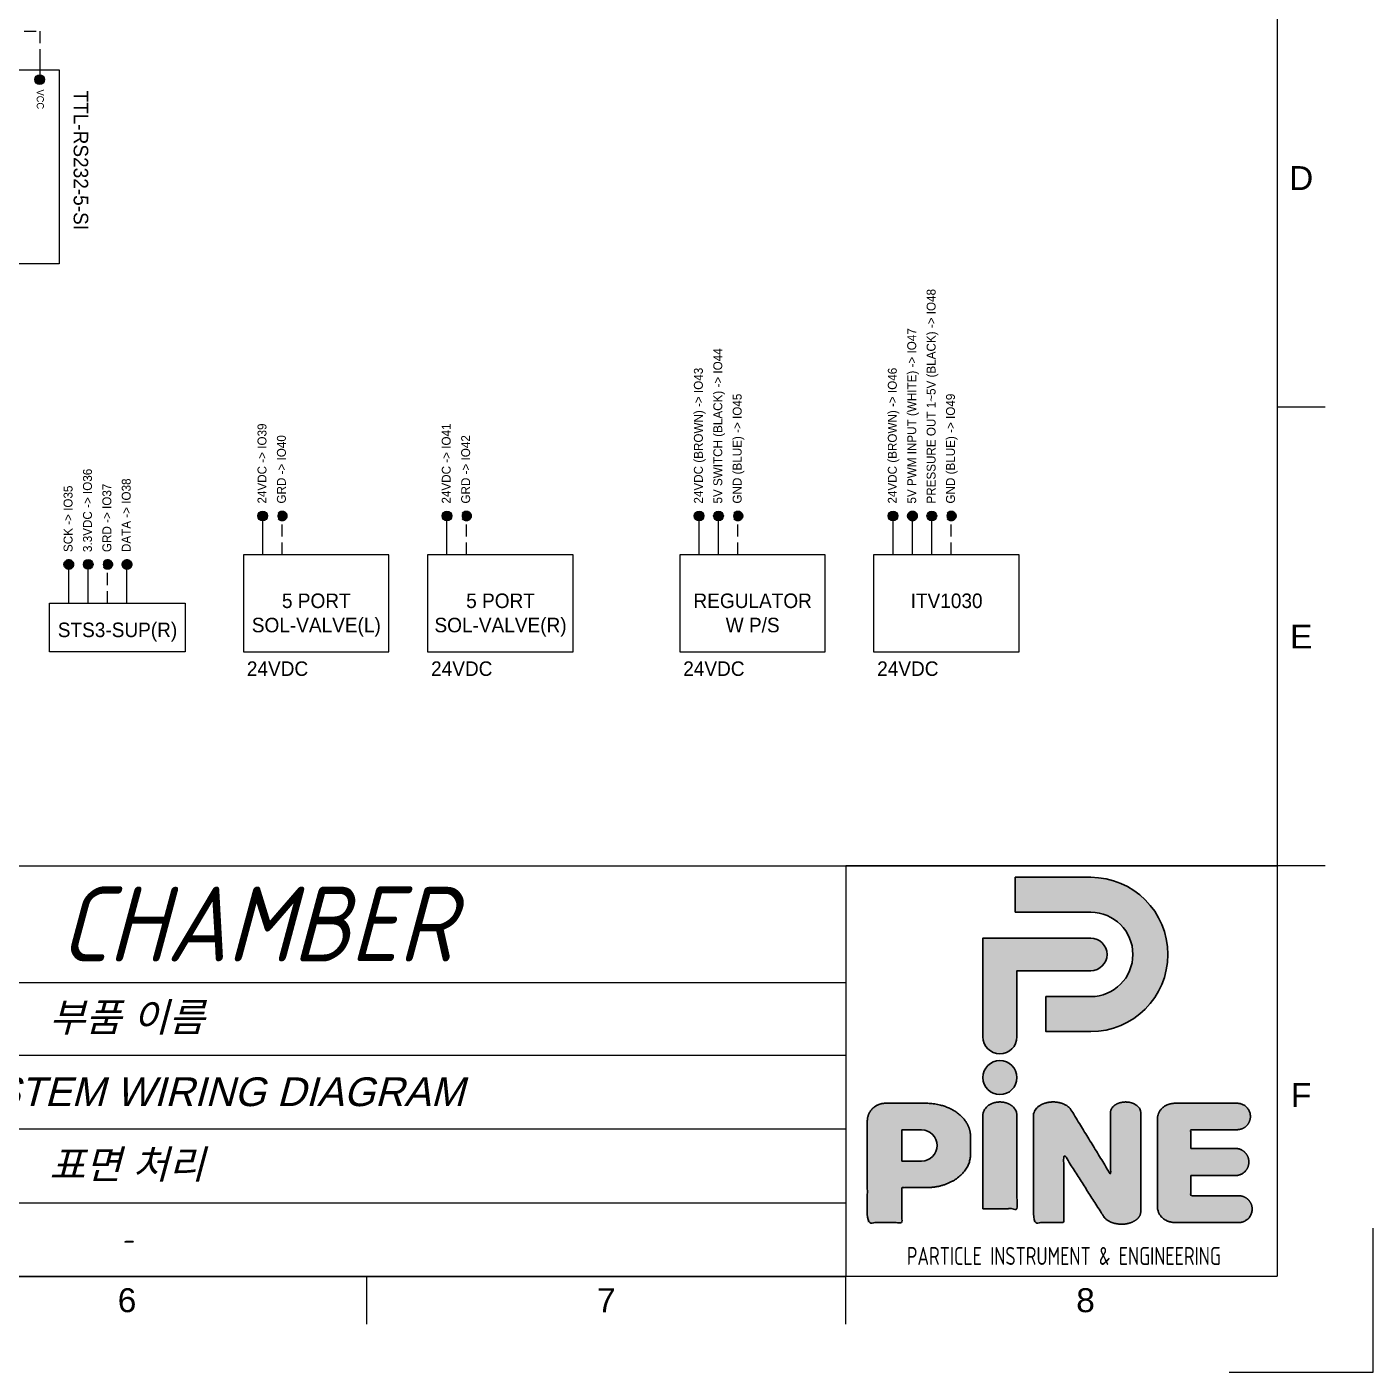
# Model space of a CAD drawing. Header units: millimetres. Extents: x 52 to 3850, y 79 to 1546.
# Drawn here: x 1433 to 2128, y 79 to 772 of the extents above; entities that cross this region are included whole.
import ezdxf
from ezdxf.enums import TextEntityAlignment as Align

# ---------------------------------------------------------------- set-up
doc = ezdxf.new("R2010")
doc.units = ezdxf.units.MM
doc.header["$LTSCALE"] = 25
for name, pattern in [('CENTER', [2, 1.25, -0.25, 0.25, -0.25]), ('CENTER2', [1.125, 0.75, -0.125, 0.125, -0.125]), ('HIDDEN', [0.375, 0.25, -0.125])]:
    doc.linetypes.add(name, pattern=pattern)
for name, color, linetype, lineweight in [('BOM', 7, 'Continuous', 25), ('Border', 7, 'Continuous', 25), ('model', 7, 'Continuous', 30), ('Wire_Analog 5V', 210, 'Continuous', 25)]:
    doc.layers.add(name, color=color, linetype=linetype, lineweight=lineweight)
for name, color, linetype in [('Power_24V', 40, 'Continuous'), ('Power_3.3V', 1, 'Continuous'), ('Power_5V', 6, 'Continuous'), ('Power_GND', 7, 'HIDDEN'), ('Wire_Communication', 140, 'CENTER'), ('Wire_PWM', 10, 'CENTER2')]:
    doc.layers.add(name, color=color, linetype=linetype)
doc.styles.add('FusionTitle', font='arial.ttf')
doc.styles.add('SH_TXT', font='isocp.shx', dxfattribs={"width": 0.8, "bigfont": 'whgtxt.shx'})
doc.styles.get("Standard").update_dxf_attribs({"font": 'isocp.shx', "oblique": 15, "bigfont": 'whgtxt.shx'})
doc.styles.add('STD', font='Gulim.ttf', dxfattribs={"height": 15})

# ---------------------------------------------------------------- blocks, each defined once
blk = doc.blocks.new('ISO_A3_SHEET')
at = {"layer": 'Border'}
for p, q in [((410, 287), (410, 10)), ((415, 100.66667), (410, 100.66667)), ((415, 52.83334), (410, 52.83334)), ((20, 10), (410, 10)), ((315, 5), (315, 10)), ((365, 5), (365, 10))]:
    blk.add_line(p, q, dxfattribs=at)
at = {"layer": 'Defpoints'}
for p, q in [((420, 0), (420, 15)), ((405, 0), (420, 0))]:
    blk.add_line(p, q, dxfattribs=at)
at = {"layer": 'Border', "style": 'FusionTitle'}
for s, p in [('D', (412.5, 124.58334)), ('E', (412.5, 76.75001)), ('F', (412.5, 28.91668)), ('6', (290, 7.5)), ('7', (340, 7.5)), ('8', (390, 7.5))]:
    blk.add_text(s, height=2.5, dxfattribs=at).set_placement(p, align=Align.MIDDLE)
blk = doc.blocks.new('*T20')
at = {"layer": 'BOM', "color": 0, "linetype": 'ByBlock', "lineweight": -2, "transparency": 16777216}
for p, q in [((0, 0), (1705.0176, 0)), ((0, 0), (0, -211.89168)), ((1705.0176, 0), (1705.0176, -211.89168)), ((0, -60.12864), (1705.0176, -60.12864)), ((222.3936, -60.12864), (222.3936, -211.89168)), ((963.7056, -60.12864), (963.7056, -211.89168)), ((0, -97.60608), (1705.0176, -97.60608)), ((0, -135.70128), (1705.0176, -135.70128)), ((0, -173.79648), (1705.0176, -173.79648)), ((0, -211.89168), (1705.0176, -211.89168))]:
    blk.add_line(p, q, dxfattribs=at)
at = {"layer": 'BOM', "color": 0, "transparency": 16777216, "attachment_point": 5}
for s, insert, char_height, width in [('S22013 - TEMPERATURE AND HUMIDITY CONTROL CHAMBER', (852.5088, -30.06432), 38.61, 1696.36896), ('{\\fGulim|b0|i0|c129|p50;수량}', (111.1968, -78.86736), 14.82624, 213.74496), ('{\\fGulim|b0|i0|c129|p50;부품\\fArial Unicode MS|b0|i0|c129|p0; \\fGulim|b0|i0|c129|p50;번호}', (593.0496, -78.86736), 14.82624, 732.66336), ('{\\fGulim|b0|i0|c129|p50;부품\\fArial Unicode MS|b0|i0|c129|p0; \\fGulim|b0|i0|c129|p50;이름}', (1334.3616, -78.86736), 14.82624, 732.66336), ('{\\fArial Unicode MS|b0|i0|c129|p0;1}', (111.1968, -116.65368), 14.82624, 213.1272), ('S22013-WD001', (593.0496, -116.65368), 14.82624, 732.0456), ('{\\fArial Unicode MS|b0|i0|c129|p50;S22013 SYSTEM WIRING DIAGRAM}', (1334.3616, -116.65368), 14.82624, 732.0456), ('{\\fArial Unicode MS|b0|i0|c129|p0;리비전 번호}', (111.1968, -154.74888), 14.82624, 213.1272), ('{\\fArial Unicode MS|b0|i0|c129|p0;재질}', (593.0496, -154.74888), 14.82624, 732.0456), ('{\\fArial Unicode MS|b0|i0|c129|p0;표면 처리}', (1334.3616, -154.74888), 14.82624, 733.89888), ('{\\fArial Unicode MS|b0|i0|c129|p0;R01}', (111.1968, -192.84408), 14.82624, 213.1272), ('{\\fArial Unicode MS|b0|i0|c129|p50;-}', (593.0496, -192.84408), 14.82624, 732.0456), ('-', (1334.3616, -192.84408), 10.08, 733.89888)]:
    blk.add_mtext(s, dxfattribs=dict(at, insert=insert, char_height=char_height, width=width))

msp = doc.modelspace()

# ---------------------------------------------------------------- hatches: boundary and pattern name
at = {"layer": 'BOM', "true_color": 0xc8c92d}
h = msp.add_hatch(color=52, dxfattribs=at)
h.dxf.hatch_style = 1
edge = h.paths.add_edge_path()
edge.add_arc((1440, 745), 2.5, 0, 360)
at = {"layer": 'model', "true_color": 0x58ba48}
h = msp.add_hatch(color=85, dxfattribs=at)
h.dxf.hatch_style = 1
h.paths.add_polyline_path([(1981.91, 333.66), (1943, 333.66), (1943, 315.62), (1981.91, 315.62, -1), (1981.91, 272.13), (1958.82, 272.13), (1958.82, 254.09), (1981.91, 254.09, 1)])
h.paths.add_polyline_path([(1981.91, 285.47, 1), (1981.91, 302.28), (1926.32, 302.28), (1926.32, 251.37, 1), (1943.86, 251.37), (1943.86, 285.47)])
h.paths.add_polyline_path([(1943.86, 230.37, 1), (1926.32, 230.37, 1)])
edge = h.paths.add_edge_path()
edge.add_spline(control_points=[(1943.86, 210.89), (1943.86, 217.8), (1935.09, 217.8), (1926.32, 217.8), (1926.32, 210.89)], knot_values=[2, 2, 2, 3.570796, 3.570796, 5.141593, 5.141593, 5.141593], weights=[1, 0.707107, 1, 0.707107, 1], degree=2, periodic=0)
edge.add_spline(control_points=[(1926.32, 210.89), (1926.32, 186.83), (1926.32, 162.76)], knot_values=[5.141593, 5.141593, 5.141593, 6.141593, 6.141593, 6.141593], weights=[1, 1, 1], degree=2, periodic=0)
edge.add_spline(control_points=[(1926.32, 162.76), (1935.09, 162.76), (1943.86, 162.76)], knot_values=[0, 0, 0, 1, 1, 1], weights=[1, 1, 1], degree=2, periodic=0)
edge.add_spline(control_points=[(1943.86, 162.76), (1943.86, 186.83), (1943.86, 210.89)], knot_values=[1, 1, 1, 2, 2, 2], weights=[1, 1, 1], degree=2, periodic=0)
at = {"layer": 'model', "true_color": 0xffffff}
h = msp.add_hatch(color=7, dxfattribs=at)
h.dxf.hatch_style = 1
edge = h.paths.add_edge_path()
edge.add_spline(control_points=[(1919.92, 200.12), (1919.92, 217.12), (1896.99, 217.12)], knot_values=[2.570796, 2.570796, 2.570796, 4.141593, 4.141593, 4.141593], weights=[1, 0.707107, 1], degree=2, periodic=0)
edge.add_spline(control_points=[(1896.99, 217.12), (1886.49, 217.12), (1875.99, 217.12)], knot_values=[1.570796, 1.570796, 1.570796, 2.570796, 2.570796, 2.570796], weights=[1, 1, 1], degree=2, periodic=0)
edge.add_spline(control_points=[(1875.99, 217.12), (1866.72, 217.12), (1866.72, 207.85)], knot_values=[0, 0, 0, 1.570796, 1.570796, 1.570796], weights=[1, 0.707107, 1], degree=2, periodic=0)
edge.add_spline(control_points=[(1866.72, 207.85), (1866.72, 181.73), (1866.72, 155.61)], knot_values=[9.712389, 9.712389, 9.712389, 10.710655, 10.710655, 10.710655], weights=[1, 1, 1], degree=2, periodic=0)
edge.add_spline(control_points=[(1866.72, 155.61), (1875.64, 155.61), (1884.55, 155.61)], knot_values=[8.712389, 8.712389, 8.712389, 9.712389, 9.712389, 9.712389], weights=[1, 1, 1], degree=2, periodic=0)
edge.add_spline(control_points=[(1884.55, 155.61), (1884.55, 164.61), (1884.55, 173.62)], knot_values=[7.712389, 7.712389, 7.712389, 8.712389, 8.712389, 8.712389], weights=[1, 1, 1], degree=2, periodic=0)
edge.add_spline(control_points=[(1884.55, 173.62), (1890.77, 173.62), (1896.99, 173.62)], knot_values=[6.712389, 6.712389, 6.712389, 7.712389, 7.712389, 7.712389], weights=[1, 1, 1], degree=2, periodic=0)
edge.add_spline(control_points=[(1896.99, 173.62), (1919.92, 173.62), (1919.92, 190.61)], knot_values=[5.141593, 5.141593, 5.141593, 6.712389, 6.712389, 6.712389], weights=[1, 0.707107, 1], degree=2, periodic=0)
edge.add_spline(control_points=[(1919.92, 190.61), (1919.92, 195.37), (1919.92, 200.12)], knot_values=[4.141593, 4.141593, 4.141593, 5.141593, 5.141593, 5.141593], weights=[1, 1, 1], degree=2, periodic=0)
h.paths.add_polyline_path([(1894.69, 187.34), (1884.55, 187.34), (1884.55, 203.4), (1894.69, 203.4, -1)], flags=16)
edge = h.paths.add_edge_path()
edge.add_spline(control_points=[(1968, 191.03), (1978.24, 174.99), (1988.47, 158.96)], knot_values=[11.88602, 11.88602, 11.88602, 12.88602, 12.88602, 12.88602], weights=[1, 1, 1], degree=2, periodic=0)
edge.add_spline(control_points=[(1988.47, 158.96), (1991.4, 153.95), (1999.58, 154.88)], knot_values=[12.88602, 12.88602, 12.88602, 14.280968, 14.280968, 14.280968], weights=[1, 0.766467, 1], degree=2, periodic=0)
edge.add_spline(control_points=[(1999.58, 154.88), (2007.63, 155.8), (2007.69, 161.05)], knot_values=[14.280968, 14.280968, 14.280968, 15.659364, 15.659364, 15.659364], weights=[1, 0.769238, 0.994524], degree=2, periodic=0)
edge.add_spline(control_points=[(2007.69, 161.05), (2007.69, 186.66), (2007.69, 212.27)], knot_values=[0, 0, 0, 1, 1, 1], weights=[1, 1, 1], degree=2, periodic=0)
edge.add_spline(control_points=[(2007.69, 212.27), (2007.69, 217.79), (1999.89, 217.79), (1992.09, 217.79), (1992.09, 212.27)], knot_values=[1, 1, 1, 2.570796, 2.570796, 4.141593, 4.141593, 4.141593], weights=[1, 0.707107, 1, 0.707107, 1], degree=2, periodic=0)
edge.add_spline(control_points=[(1992.09, 212.27), (1992.09, 196.44), (1992.09, 180.61)], knot_values=[4.141593, 4.141593, 4.141593, 5.141593, 5.141593, 5.141593], weights=[1, 1, 1], degree=2, periodic=0)
edge.add_spline(control_points=[(1992.09, 180.61), (1981.98, 197.09), (1971.87, 213.58)], knot_values=[5.141593, 5.141593, 5.141593, 6.141593, 6.141593, 6.141593], weights=[1, 1, 1], degree=2, periodic=0)
edge.add_spline(control_points=[(1971.87, 213.58), (1968.67, 218.8), (1960.56, 217.68)], knot_values=[6.141593, 6.141593, 6.141593, 7.513806, 7.513806, 7.513806], weights=[1, 0.773718, 1], degree=2, periodic=0)
edge.add_spline(control_points=[(1960.56, 217.68), (1952.44, 216.56), (1952.44, 210.9)], knot_values=[7.513806, 7.513806, 7.513806, 8.88602, 8.88602, 8.88602], weights=[1, 0.773718, 1], degree=2, periodic=0)
edge.add_spline(control_points=[(1952.44, 210.9), (1952.44, 183.26), (1952.44, 155.61)], knot_values=[8.88602, 8.88602, 8.88602, 9.88602, 9.88602, 9.88602], weights=[1, 1, 1], degree=2, periodic=0)
edge.add_spline(control_points=[(1952.44, 155.61), (1960.22, 155.61), (1968, 155.61)], knot_values=[9.88602, 9.88602, 9.88602, 10.88602, 10.88602, 10.88602], weights=[1, 1, 1], degree=2, periodic=0)
edge.add_spline(control_points=[(1968, 155.61), (1968, 173.32), (1968, 191.03)], knot_values=[10.88602, 10.88602, 10.88602, 11.88602, 11.88602, 11.88602], weights=[1, 1, 1], degree=2, periodic=0)
edge = h.paths.add_edge_path()
edge.add_spline(control_points=[(2016.38, 209.3), (2016.38, 186.39), (2016.38, 163.49)], knot_values=[12.813428, 12.813428, 12.813428, 13.813428, 13.813428, 13.813428], weights=[1, 1, 1], degree=2, periodic=0)
edge.add_spline(control_points=[(2016.38, 163.49), (2016.38, 155.66), (2025.33, 155.66)], knot_values=[11.242632, 11.242632, 11.242632, 12.813428, 12.813428, 12.813428], weights=[1, 0.707107, 1], degree=2, periodic=0)
edge.add_spline(control_points=[(2025.33, 155.66), (2041.8, 155.66), (2058.27, 155.66)], knot_values=[10.242632, 10.242632, 10.242632, 11.242632, 11.242632, 11.242632], weights=[1, 1, 1], degree=2, periodic=0)
edge.add_spline(control_points=[(2058.27, 155.66), (2065.17, 155.66), (2065.17, 162.56), (2065.17, 169.46), (2058.27, 169.46)], knot_values=[7.101039, 7.101039, 7.101039, 8.671836, 8.671836, 10.242632, 10.242632, 10.242632], weights=[1, 0.707107, 1, 0.707107, 1], degree=2, periodic=0)
edge.add_spline(control_points=[(2058.27, 169.46), (2045.91, 169.46), (2033.56, 169.46)], knot_values=[6.101039, 6.101039, 6.101039, 7.101039, 7.101039, 7.101039], weights=[1, 1, 1], degree=2, periodic=0)
edge.add_spline(control_points=[(2033.56, 169.46), (2033.56, 174.67), (2033.56, 179.87)], knot_values=[5.101039, 5.101039, 5.101039, 6.101039, 6.101039, 6.101039], weights=[1, 1, 1], degree=2, periodic=0)
edge.add_spline(control_points=[(2033.56, 179.87), (2045.02, 179.87), (2056.49, 179.87)], knot_values=[4.101039, 4.101039, 4.101039, 5.101039, 5.101039, 5.101039], weights=[1, 1, 1], degree=2, periodic=0)
edge.add_spline(control_points=[(2056.49, 179.87), (2063.47, 179.87), (2063.47, 186.85)], knot_values=[2.530243, 2.530243, 2.530243, 4.101039, 4.101039, 4.101039], weights=[1, 0.707107, 1], degree=2, periodic=0)
edge.add_spline(control_points=[(2063.47, 186.85), (2063.47, 193.84), (2056.49, 193.84)], knot_values=[0.959447, 0.959447, 0.959447, 2.530243, 2.530243, 2.530243], weights=[1, 0.707107, 1], degree=2, periodic=0)
edge.add_spline(control_points=[(2056.49, 193.84), (2045.02, 193.84), (2033.56, 193.84)], knot_values=[0, 0, 0, 0.959447, 0.959447, 0.959447], weights=[1, 1, 1], degree=2, periodic=0)
edge.add_spline(control_points=[(2033.56, 193.84), (2033.56, 198.68), (2033.56, 203.51)], knot_values=[20.525817, 20.525817, 20.525817, 21.525817, 21.525817, 21.525817], weights=[1, 1, 1], degree=2, periodic=0)
edge.add_spline(control_points=[(2033.56, 203.51), (2045.51, 203.51), (2057.46, 203.51)], knot_values=[19.525817, 19.525817, 19.525817, 20.525817, 20.525817, 20.525817], weights=[1, 1, 1], degree=2, periodic=0)
edge.add_spline(control_points=[(2057.46, 203.51), (2064.26, 203.51), (2064.26, 210.31)], knot_values=[17.955021, 17.955021, 17.955021, 19.525817, 19.525817, 19.525817], weights=[1, 0.707107, 1], degree=2, periodic=0)
edge.add_spline(control_points=[(2064.26, 210.31), (2064.26, 217.12), (2057.46, 217.12)], knot_values=[16.384225, 16.384225, 16.384225, 17.955021, 17.955021, 17.955021], weights=[1, 0.707107, 1], degree=2, periodic=0)
edge.add_spline(control_points=[(2057.46, 217.12), (2041.39, 217.12), (2025.33, 217.12)], knot_values=[15.384225, 15.384225, 15.384225, 16.384225, 16.384225, 16.384225], weights=[1, 1, 1], degree=2, periodic=0)
edge.add_spline(control_points=[(2025.33, 217.12), (2016.38, 217.12), (2016.38, 209.3)], knot_values=[13.813428, 13.813428, 13.813428, 15.384225, 15.384225, 15.384225], weights=[1, 0.707107, 1], degree=2, periodic=0)
at = {"layer": 'Power_24V'}
h = msp.add_hatch(color=256, dxfattribs=at)
h.dxf.hatch_style = 1
edge = h.paths.add_edge_path()
edge.add_arc((1555, 520), 2.5, 0, 360)
h = msp.add_hatch(color=256, dxfattribs=at)
h.dxf.hatch_style = 1
edge = h.paths.add_edge_path()
edge.add_arc((1650, 520), 2.5, 0, 360)
h = msp.add_hatch(color=256, dxfattribs=at)
h.dxf.hatch_style = 1
edge = h.paths.add_edge_path()
edge.add_arc((1780, 520), 2.5, 0, 360)
h = msp.add_hatch(color=256, dxfattribs=at)
h.dxf.hatch_style = 1
edge = h.paths.add_edge_path()
edge.add_arc((1880, 520), 2.5, 0, 360)
at = {"layer": 'Power_3.3V'}
h = msp.add_hatch(color=256, dxfattribs=at)
h.dxf.hatch_style = 1
edge = h.paths.add_edge_path()
edge.add_arc((1465, 495), 2.5, 0, 360)
at = {"layer": 'Power_GND'}
h = msp.add_hatch(color=256, dxfattribs=at)
h.dxf.hatch_style = 1
edge = h.paths.add_edge_path()
edge.add_arc((1565, 520), 2.5, 0, 360)
h = msp.add_hatch(color=256, dxfattribs=at)
h.dxf.hatch_style = 1
edge = h.paths.add_edge_path()
edge.add_arc((1660, 520), 2.5, 0, 360)
h = msp.add_hatch(color=256, dxfattribs=at)
h.dxf.hatch_style = 1
edge = h.paths.add_edge_path()
edge.add_arc((1800, 520), 2.5, 0, 360)
h = msp.add_hatch(color=256, dxfattribs=at)
h.dxf.hatch_style = 1
edge = h.paths.add_edge_path()
edge.add_arc((1910, 520), 2.5, 0, 360)
h = msp.add_hatch(color=256, dxfattribs=at)
h.dxf.hatch_style = 1
edge = h.paths.add_edge_path()
edge.add_arc((1475, 495), 2.5, 0, 360)
at = {"layer": 'Wire_Analog 5V'}
h = msp.add_hatch(color=256, dxfattribs=at)
h.dxf.hatch_style = 1
edge = h.paths.add_edge_path()
edge.add_arc((1790, 520), 2.5, 0, 360)
h = msp.add_hatch(color=256, dxfattribs=at)
h.dxf.hatch_style = 1
edge = h.paths.add_edge_path()
edge.add_arc((1900, 520), 2.5, 0, 360)
at = {"layer": 'Wire_Communication'}
h = msp.add_hatch(color=256, dxfattribs=at)
h.dxf.hatch_style = 1
edge = h.paths.add_edge_path()
edge.add_arc((1455, 495), 2.5, 0, 360)
h = msp.add_hatch(color=256, dxfattribs=at)
h.dxf.hatch_style = 1
edge = h.paths.add_edge_path()
edge.add_arc((1485, 495), 2.5, 0, 360)
at = {"layer": 'Wire_PWM'}
h = msp.add_hatch(color=256, dxfattribs=at)
h.dxf.hatch_style = 1
edge = h.paths.add_edge_path()
edge.add_arc((1890, 520), 2.5, 0, 360)

# ---------------------------------------------------------------- linework, layer by layer
at = {"layer": 'BOM', "color": 52, "true_color": 0xc8c92d}
msp.add_line((1440, 760), (1440, 745), dxfattribs=at)
at = {"layer": 'BOM'}
for points in [[(1400, 750), (1450, 750), (1450, 650), (1400, 650)], [(1545, 450), (1620, 450), (1620, 500), (1545, 500)], [(1640, 450), (1715, 450), (1715, 500), (1640, 500)], [(1770, 450), (1845, 450), (1845, 500), (1770, 500)], [(1870, 450), (1945, 450), (1945, 500), (1870, 500)], [(1445, 475), (1515, 475), (1515, 450), (1445, 450)]]:
    msp.add_lwpolyline(points, close=True, dxfattribs=at)
at = {"layer": 'BOM', "color": 52, "true_color": 0xc8c92d}
msp.add_circle((1440, 745), 2.5, dxfattribs=at)
at = {"layer": 'model'}
msp.add_line((2078.09, 339.62), (1855.69, 339.62), dxfattribs=at)
at = {"layer": 'model', "color": 85, "true_color": 0x58ba48}
for points in [[(1943, 315.62), (1943, 333.66), (1981.91, 333.66, -1), (1981.91, 254.09), (1958.82, 254.09), (1958.82, 272.13), (1981.91, 272.13, 1), (1981.91, 315.62)], [(1981.91, 302.28), (1926.32, 302.28), (1926.32, 251.37, 1), (1943.86, 251.37), (1943.86, 285.47), (1981.91, 285.47, 1)]]:
    msp.add_lwpolyline(points, format="xyb", close=True, dxfattribs=at)
at = {"layer": 'model'}
msp.add_lwpolyline([(1884.55, 187.34), (1884.55, 203.4), (1894.69, 203.4, -1), (1894.69, 187.34)], format="xyb", close=True, dxfattribs=at)
at = {"layer": 'model', "color": 85, "true_color": 0x58ba48}
msp.add_circle((1935.09, 230.37), 8.77, dxfattribs=at)
at = {"layer": 'model'}
for points, weights, knots in [([(1866.72, 207.85), (1866.72, 217.12), (1875.99, 217.12), (1886.49, 217.12), (1896.99, 217.12), (1919.92, 217.12), (1919.92, 200.12), (1919.92, 195.37), (1919.92, 190.61), (1919.92, 173.62), (1896.99, 173.62), (1890.77, 173.62), (1884.55, 173.62), (1884.55, 164.61), (1884.55, 155.61), (1875.64, 155.61), (1866.72, 155.61), (1866.72, 181.77), (1866.72, 207.94)], [1, 0.707106781187, 1, 1, 1, 0.707106781187, 1, 1, 1, 0.707106781187, 1, 1, 1, 1, 1, 1, 1, 1, 1], [0, 0, 0, 1.570796, 1.570796, 2.570796, 2.570796, 4.141593, 4.141593, 5.141593, 5.141593, 6.712389, 6.712389, 7.712389, 7.712389, 8.712389, 8.712389, 9.712389, 9.712389, 10.712389, 10.712389, 10.712389]), ([(2007.69, 161.05), (2007.69, 186.66), (2007.69, 212.27), (2007.69, 217.79), (1999.89, 217.79), (1992.09, 217.79), (1992.09, 212.27), (1992.09, 196.44), (1992.09, 180.61), (1981.98, 197.09), (1971.87, 213.58), (1968.67, 218.8), (1960.56, 217.68), (1952.44, 216.56), (1952.44, 210.9), (1952.44, 183.26), (1952.44, 155.61), (1960.22, 155.61), (1968, 155.61), (1968, 173.32), (1968, 191.03), (1978.24, 174.99), (1988.47, 158.96), (1991.4, 153.95), (1999.58, 154.88), (2007.76, 155.82), (2007.69, 161.15)], [1, 1, 1, 0.707106781187, 1, 0.707106781187, 1, 1, 1, 1, 1, 0.773718286949, 1, 0.773718286949, 1, 1, 1, 1, 1, 1, 1, 1, 1, 0.766467227431, 1, 0.766467227431, 1], [0, 0, 0, 1, 1, 2.570796, 2.570796, 4.141593, 4.141593, 5.141593, 5.141593, 6.141593, 6.141593, 7.513806, 7.513806, 8.88602, 8.88602, 9.88602, 9.88602, 10.88602, 10.88602, 11.88602, 11.88602, 12.88602, 12.88602, 14.280968, 14.280968, 15.675915, 15.675915, 15.675915]), ([(2033.56, 193.84), (2045.02, 193.84), (2056.49, 193.84), (2063.47, 193.84), (2063.47, 186.85), (2063.47, 179.87), (2056.49, 179.87), (2045.02, 179.87), (2033.56, 179.87), (2033.56, 174.67), (2033.56, 169.46), (2045.91, 169.46), (2058.27, 169.46), (2065.17, 169.46), (2065.17, 162.56), (2065.17, 155.66), (2058.27, 155.66), (2041.8, 155.66), (2025.33, 155.66), (2016.38, 155.66), (2016.38, 163.49), (2016.38, 186.39), (2016.38, 209.3), (2016.38, 217.12), (2025.33, 217.12), (2041.39, 217.12), (2057.46, 217.12), (2064.26, 217.12), (2064.26, 210.31), (2064.26, 203.51), (2057.46, 203.51), (2045.51, 203.51), (2033.56, 203.51), (2033.56, 198.68), (2033.56, 193.84)], [1, 1, 1, 0.707106781187, 1, 0.707106781187, 1, 1, 1, 1, 1, 1, 1, 0.707106781187, 1, 0.707106781187, 1, 1, 1, 0.707106781187, 1, 1, 1, 0.707106781187, 1, 1, 1, 0.707106781187, 1, 0.707106781187, 1, 1, 1, 1, 1], [0, 0, 0, 0.959447, 0.959447, 2.530243, 2.530243, 4.101039, 4.101039, 5.101039, 5.101039, 6.101039, 6.101039, 7.101039, 7.101039, 8.671836, 8.671836, 10.242632, 10.242632, 11.242632, 11.242632, 12.813428, 12.813428, 13.813428, 13.813428, 15.384225, 15.384225, 16.384225, 16.384225, 17.955021, 17.955021, 19.525817, 19.525817, 20.525817, 20.525817, 21.525817, 21.525817, 21.525817])]:
    msp.add_rational_spline(points, weights, degree=2, knots=knots, dxfattribs=at)
at = {"layer": 'model', "color": 85, "true_color": 0x58ba48}
msp.add_rational_spline([(1926.32, 162.76), (1935.09, 162.76), (1943.86, 162.76), (1943.86, 186.83), (1943.86, 210.89), (1943.86, 217.8), (1935.09, 217.8), (1926.32, 217.8), (1926.32, 210.89), (1926.32, 186.83), (1926.32, 162.76)], [1, 1, 1, 1, 1, 0.707106781187, 1, 0.707106781187, 1, 1, 1], degree=2, knots=[0, 0, 0, 1, 1, 2, 2, 3.570796, 3.570796, 5.141593, 5.141593, 6.141593, 6.141593, 6.141593], dxfattribs=at)
at = {"layer": 'Power_24V'}
for p, q in [((1555, 500), (1555, 520)), ((1650, 500), (1650, 520)), ((1780, 500), (1780, 520)), ((1880, 500), (1880, 520))]:
    msp.add_line(p, q, dxfattribs=at)
for centre in [(1555, 520), (1650, 520), (1780, 520), (1880, 520)]:
    msp.add_circle(centre, 2.5, dxfattribs=at)
at = {"layer": 'Power_3.3V'}
msp.add_line((1465, 475), (1465, 495), dxfattribs=at)
msp.add_circle((1465, 495), 2.5, dxfattribs=at)
at = {"layer": 'Power_5V', "linetype": 'HIDDEN'}
for p, q in [((1347.61, 770), (1440, 770)), ((1440, 770), (1440, 760))]:
    msp.add_line(p, q, dxfattribs=at)
at = {"layer": 'Power_GND'}
for p, q in [((1565, 500), (1565, 520)), ((1660, 500), (1660, 520)), ((1800, 500), (1800, 520)), ((1910, 500), (1910, 520)), ((1475, 475), (1475, 495))]:
    msp.add_line(p, q, dxfattribs=at)
for centre in [(1565, 520), (1660, 520), (1800, 520), (1910, 520), (1475, 495)]:
    msp.add_circle(centre, 2.5, dxfattribs=at)
at = {"layer": 'Wire_Analog 5V'}
for p, q in [((1790, 500), (1790, 520)), ((1900, 500), (1900, 520))]:
    msp.add_line(p, q, dxfattribs=at)
for centre in [(1790, 520), (1900, 520)]:
    msp.add_circle(centre, 2.5, dxfattribs=at)
at = {"layer": 'Wire_Communication'}
for p, q in [((1455, 475), (1455, 495)), ((1485, 475), (1485, 495))]:
    msp.add_line(p, q, dxfattribs=at)
for centre in [(1455, 495), (1485, 495)]:
    msp.add_circle(centre, 2.5, dxfattribs=at)
at = {"layer": 'Wire_PWM'}
msp.add_line((1890, 500), (1890, 520), dxfattribs=at)
msp.add_circle((1890, 520), 2.5, dxfattribs=at)

# ---------------------------------------------------------------- block references
msp.add_blockref('*T20', (150.68, 339.62))
at = {"layer": 'Border', "xscale": 4.942080000000001, "yscale": 4.942080000000001, "zscale": 4.942080000000001}
msp.add_blockref('ISO_A3_SHEET', (51.83, 78.52), dxfattribs=at)

# ---------------------------------------------------------------- texts
at = {"layer": 'BOM', "color": 52, "true_color": 0xc8c92d, "insert": (1442.14, 739.92), "char_height": 3.679, "attachment_point": 1, "rotation": 270, "style": 'STD'}
msp.add_mtext_dynamic_manual_height_columns('VCC', width=75.197, gutter_width=0, heights=[2.52], dxfattribs=at)
at = {"layer": 'BOM', "insert": (1465, 736.03), "char_height": 7.5, "attachment_point": 1, "rotation": 270, "style": 'STD'}
msp.add_mtext_dynamic_manual_height_columns('\\pxqc;TTL-RS232-5-SI', width=65.2325, gutter_width=37.5, heights=[0], dxfattribs=at)
at = {"layer": 'BOM', "char_height": 7.5, "attachment_point": 1, "style": 'STD'}
for s, insert in [('\\pxqc;5 PORT\\PSOL-VALVE(L)', (1550, 480)), ('\\pxqc;5 PORT\\PSOL-VALVE(R)', (1645, 480)), ('\\pxqc;REGULATOR\\PW P/S', (1775, 480)), ('\\pxqc;ITV1030', (1875, 480)), ('\\pxqc;STS3-SUP(R)', (1447.5, 465))]:
    msp.add_mtext_dynamic_manual_height_columns(s, width=65.2325, gutter_width=37.5, heights=[0], dxfattribs=dict(at, insert=insert))
at = {"layer": 'model', "style": 'SH_TXT', "width": 0.8}
msp.add_text('PARTICLE INSTRUMENT & ENGINEERING', height=9.2664, dxfattribs=at).set_placement((1968.04, 138.39), align=Align.MIDDLE_CENTER)
at = {"layer": 'Power_24V', "char_height": 4.5989, "attachment_point": 1, "rotation": 90, "style": 'STD'}
for s, width, insert in [('24VDC (BROWN) -> IO43', 74.8745, (1777.32, 526.38)), ('24VDC (BROWN) -> IO46', 85.905, (1877.32, 526.38)), ('24VDC -> IO39', 51.9486, (1552.32, 526.38)), ('24VDC -> IO41', 48.4559, (1647.32, 526.38))]:
    msp.add_mtext_dynamic_manual_height_columns(s, width=width, gutter_width=22.99, heights=[0], dxfattribs=dict(at, insert=insert))
at = {"layer": 'Power_24V', "char_height": 7.5, "attachment_point": 1, "style": 'STD'}
for insert in [(1530, 445), (1625, 445), (1755, 445), (1855, 445)]:
    msp.add_mtext_dynamic_manual_height_columns('\\pxqc;24VDC', width=65.2325, gutter_width=37.5, heights=[0], dxfattribs=dict(at, insert=insert))
at = {"layer": 'Power_3.3V', "insert": (1462.32, 501.38), "char_height": 4.5989, "attachment_point": 1, "rotation": 90, "style": 'STD'}
msp.add_mtext_dynamic_manual_height_columns('3.3VDC -> IO36', width=59.963, gutter_width=22.99, heights=[0], dxfattribs=at)
at = {"layer": 'Power_GND', "char_height": 4.5989, "attachment_point": 1, "rotation": 90, "style": 'STD'}
for s, width, insert in [('GND (BLUE) -> IO45', 69.9721, (1797.32, 526.38)), ('GND (BLUE) -> IO49', 90.6713, (1907.32, 526.38)), ('GRD -> IO40', 59.963, (1562.32, 526.38)), ('GRD -> IO42', 59.963, (1657.32, 526.38)), ('GRD -> IO37', 48.2387, (1472.32, 501.38))]:
    msp.add_mtext_dynamic_manual_height_columns(s, width=width, gutter_width=22.99, heights=[0], dxfattribs=dict(at, insert=insert))
at = {"layer": 'Wire_Analog 5V', "char_height": 4.5989, "attachment_point": 1, "rotation": 90, "style": 'STD'}
for s, width, insert in [('PRESSURE OUT 1~5V (BLACK) -> IO48', 131.7567, (1897.32, 526.38)), ('5V SWITCH (BLACK) -> IO44', 90.3309, (1787.32, 526.38))]:
    msp.add_mtext_dynamic_manual_height_columns(s, width=width, gutter_width=22.99, heights=[0], dxfattribs=dict(at, insert=insert))
at = {"layer": 'Wire_Communication', "char_height": 4.5989, "attachment_point": 1, "rotation": 90, "style": 'STD'}
for s, width, insert in [('SCK -> IO35', 46.0988, (1452.32, 501.38)), ('DATA -> IO38', 48.7601, (1482.32, 501.38))]:
    msp.add_mtext_dynamic_manual_height_columns(s, width=width, gutter_width=22.99, heights=[0], dxfattribs=dict(at, insert=insert))
at = {"layer": 'Wire_PWM', "insert": (1887.32, 526.38), "char_height": 4.5989, "attachment_point": 1, "rotation": 90, "style": 'STD'}
msp.add_mtext_dynamic_manual_height_columns('5V PWM INPUT (WHITE) -> IO47', width=131.8385, gutter_width=22.99, heights=[0], dxfattribs=at)

doc.saveas('drawing.dxf')
